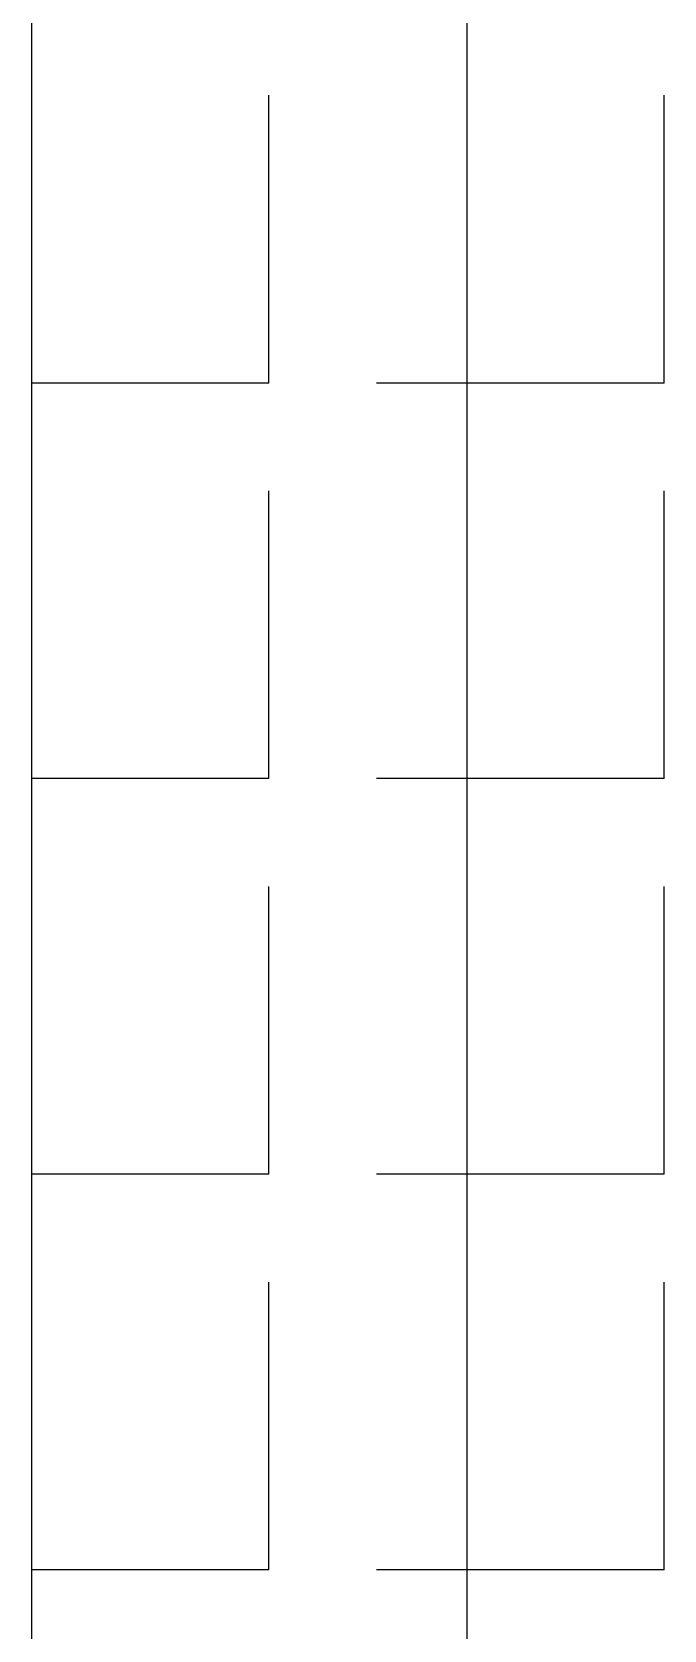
# Model space of a CAD drawing. Header units: inches. Extents: x -7543 to -822, y 102837 to 190349.
# Drawn here: x -834.03676 to -834.03236, y 102836.99239 to 102837.0035 of the extents above; entities that cross this region are included whole.
import ezdxf

# ---------------------------------------------------------------- set-up
doc = ezdxf.new("R2010")
doc.units = ezdxf.units.IN
doc.header["$MEASUREMENT"] = 0
doc.layers.add('ICOL', color=55, linetype='Continuous', lineweight=25)
doc.layers.add('TEFRİŞ', color=7, linetype='Continuous', lineweight=25, true_color=0x78462c)

msp = doc.modelspace()

# ---------------------------------------------------------------- linework, layer by layer
at = {"layer": 'ICOL'}
for p, q in [((-834.033735, 102837.053184), (-834.033735, 102836.975684)), ((-834.035114, 102837.001057), (-834.035114, 102837.003057)), ((-834.032364, 102837.001057), (-834.032364, 102837.003057)), ((-834.035114, 102837.001057), (-834.036761, 102837.001057)), ((-834.032364, 102837.001057), (-834.034364, 102837.001057)), ((-834.035114, 102836.998307), (-834.035114, 102837.000307)), ((-834.032364, 102836.998307), (-834.032364, 102837.000307)), ((-834.035114, 102836.998307), (-834.036761, 102836.998307)), ((-834.032364, 102836.998307), (-834.034364, 102836.998307)), ((-834.035114, 102836.995557), (-834.035114, 102836.997557)), ((-834.032364, 102836.995557), (-834.032364, 102836.997557)), ((-834.035114, 102836.995557), (-834.036761, 102836.995557)), ((-834.032364, 102836.995557), (-834.034364, 102836.995557)), ((-834.035114, 102836.992807), (-834.035114, 102836.994807)), ((-834.032364, 102836.992807), (-834.032364, 102836.994807)), ((-834.035114, 102836.992807), (-834.036761, 102836.992807)), ((-834.032364, 102836.992807), (-834.034364, 102836.992807))]:
    msp.add_line(p, q, dxfattribs=at)
at = {"layer": 'TEFRİŞ'}
for p, q in [((-834.036761, 102836.976184), (-834.036761, 102837.040664)), ((-834.036761, 102836.992719), (-834.036761, 102837.024129))]:
    msp.add_line(p, q, dxfattribs=at)

doc.saveas('drawing.dxf')
